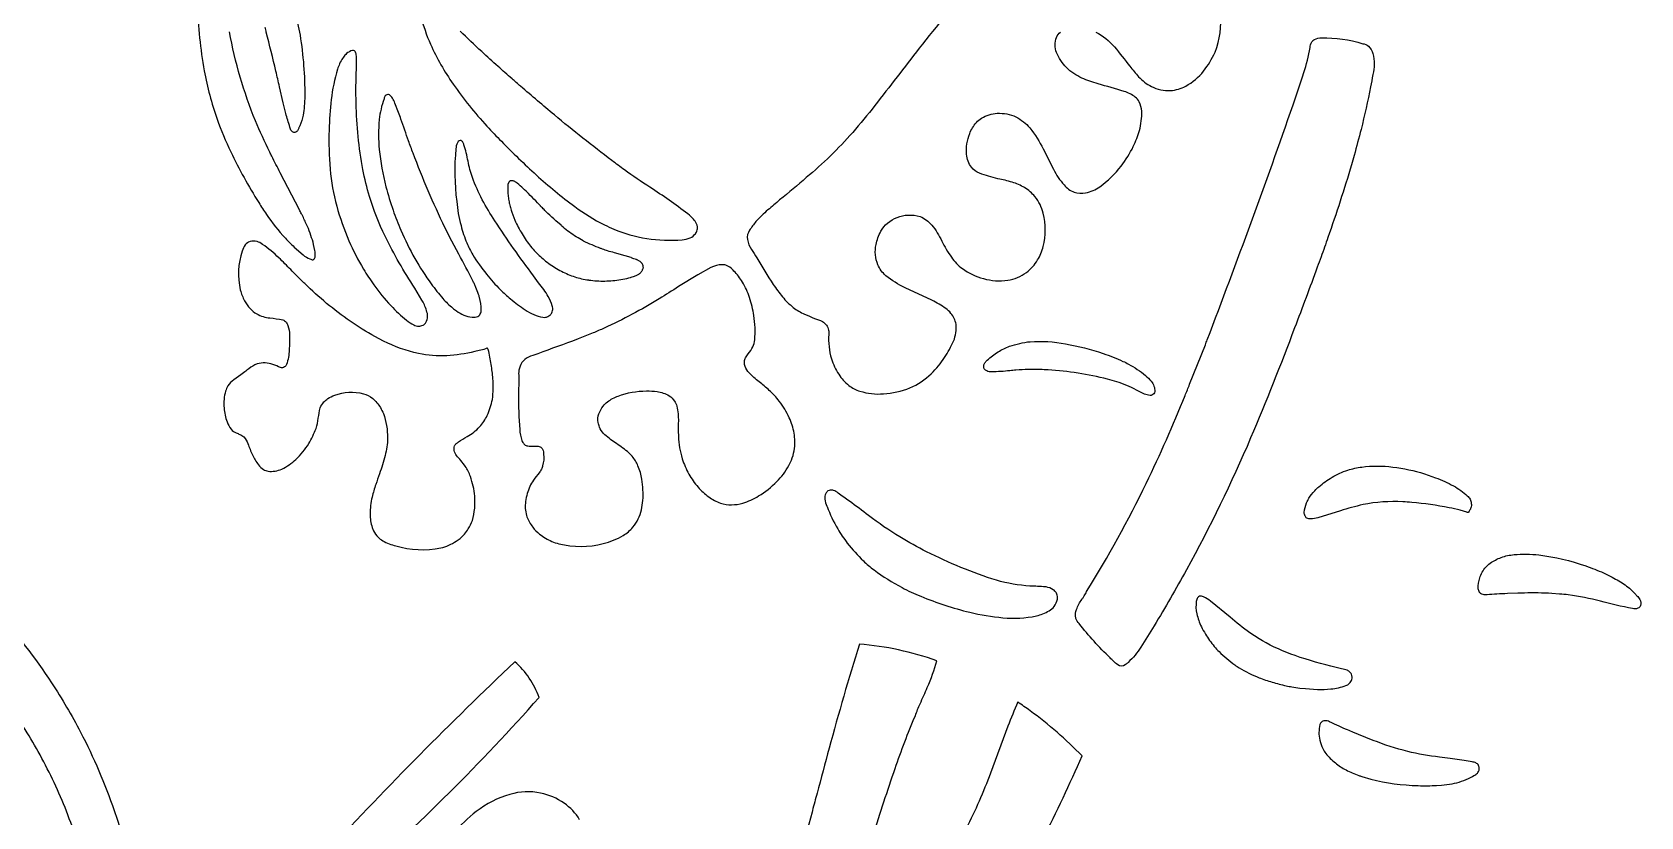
# Model space of a CAD drawing. Header units: millimetres. Extents: x 0 to 1000, y 0 to 780.
# Drawn here: x 232.5 to 430.2, y 434 to 530.4 of the extents above; entities that cross this region are included whole.
import ezdxf

# ---------------------------------------------------------------- set-up
doc = ezdxf.new("R2010")
doc.units = ezdxf.units.MM
doc.layers.add('Default', color=70, linetype='Continuous')

msp = doc.modelspace()

# ---------------------------------------------------------------- linework, layer by layer
at = {"layer": 'Default'}
for points in [[(354.91, 544.88, 0.006552), (341.47, 528.46, -0.002293), (336.01, 521.41, -0.011064), (333.3, 518.11, -0.036717), (327.6, 512.56, -0.007511), (324.32, 509.82, -0.006636), (322.88, 508.59, 0.033125), (321.4, 507.15, 0.041574), (320.63, 506.09, 0.189131), (320.36, 504.96, 0.115642), (320.87, 503.73, -0.024535), (321.51, 502.7, 0.014682), (323.53, 499.44, 0.026797), (324.67, 497.91, 0.050407), (326, 496.61, 0.065712), (327.38, 495.78, -0.012501), (328.62, 495.25, -0.029255), (329.57, 494.89, -0.228085), (330.34, 493.81, -0.070162), (330.36, 493.3, 0.087339), (330.69, 490.28, 0.069686), (331.58, 488.4, 0.087692), (332.83, 487.02, 0.099208), (334.19, 486.32, 0.096082), (337.09, 485.99, 0.077595), (340.34, 486.73, 0.092371), (342.96, 488.46, 0.056654), (344.6, 490.47, 0.040597), (345.7, 492.48, 0.120107), (346.01, 494.55, 0.100379), (345.38, 495.88, 0.088647), (344.75, 496.48, 0.032527), (343.04, 497.5), (339.73, 499.02, -0.053503), (337.37, 500.51, -0.116665), (336.4, 501.85, -0.155549), (336.17, 504.34, -0.08167), (336.77, 505.96, -0.08593), (337.57, 506.97, -0.158144), (340.11, 507.96, -0.08723), (341.58, 507.78, -0.120124), (343.03, 506.72, -0.067526), (344.24, 504.77, 0.037699), (345.43, 502.77, 0.085569), (346.78, 501.38, 0.085895), (349.37, 500.15, 0.101233), (352.36, 499.94, 0.122452), (354.65, 500.9, 0.09629), (356.03, 502.44, 0.071497), (356.71, 504.1, 0.126436), (356.72, 508.18, 0.108337), (355.7, 510.23, 0.079059), (354.41, 511.33, 0.062478), (352.9, 511.99, 0.03163), (351.15, 512.43, -0.036997), (348.89, 513.1, -0.129463), (347.91, 513.83, -0.148223), (347.29, 515.43, -0.110566), (347.68, 517.97, -0.09655), (348.5, 519.33, -0.086151), (349.15, 519.86, -0.125754), (351.06, 520.47, -0.112879), (353.36, 520.03, -0.098979), (355.06, 518.67, -0.056221), (356.72, 516.08), (357.98, 513.6, 0.06592), (359.28, 511.66, 0.130248), (360.52, 510.78, 0.134869), (361.93, 510.68, 0.107455), (363.66, 511.44, 0.07496), (366.29, 513.98, 0.049275), (367.79, 516.39, 0.043519), (368.54, 518.34, 0.070853), (368.83, 520.72, 0.115277), (368.5, 521.88, 0.110346), (368.03, 522.44, 0.090647), (366.67, 523.16, 0.014351), (363.46, 524.07, -0.027858), (361.47, 524.79, -0.079176), (359.57, 526.08, -0.092291), (358.35, 527.93, -0.194546), (358.36, 529.78, -0.136319), (358.85, 530.44)], [(252.72, 533.8, 0.033198), (253.6, 525.68, 0.038594), (255.18, 519.76, 0.031151), (256.87, 515.74, 0.0296), (260.3, 509.49, 0.007662), (261.24, 508.04, 0.038542), (263.58, 505.11, 0.017498), (264.66, 504.03), (265.75, 503.07, 0.093315), (266.6, 502.56, 0.040793), (266.96, 502.45, 0.191606), (267.17, 502.64, 0.122707), (267.25, 502.96, 0.066339), (267.2, 503.59), (267.05, 504.33, 0.039947), (266.28, 506.56, 0.002698), (265.71, 507.82, 0.012902), (265.55, 508.12, 0.033637), (265.3, 508.62), (262.94, 513.16, -0.003914), (261.91, 515.19, -0.025525), (261.66, 515.7, -0.018186), (259.9, 519.54, -0.052301), (256.7, 530.47, -0.039186)], [(264.66, 533.03, -0.033622), (265.38, 530.06, -0.041722), (265.95, 522.6, -0.025934), (265.9, 521.34, -0.022992), (265.75, 520.24, -0.054344), (265.35, 518.94, -0.015823), (265.21, 518.62, -0.100831), (265.06, 518.31, -0.11231), (264.87, 518.14, -0.161246), (264.62, 518.09, -0.140822), (264.33, 518.3, -0.111827), (264.13, 518.76), (264.13, 518.77, -0.011577), (263.62, 520.46), (263.3, 521.75), (262.85, 523.7, 0.013247), (262.63, 524.68, 0.015994), (262.4, 525.65, 0.005751), (261.23, 530.42, 0.025641), (261.08, 531.02, 0.010496)], [(280.19, 532.45, 0.040056), (281.42, 528.94, 0.045445), (284.19, 524.05, 0.032837), (288.35, 518.88, 0.005141), (290.12, 517.02, 0.013316), (294.42, 512.88, 0.025449), (299.13, 509.01, 0.043926), (302.78, 506.76, 0.013915), (303.93, 506.22, 0.058201), (307.98, 505.08, 0.063124), (312.34, 504.93, 0.088432), (313.33, 505.15, 0.122376), (313.97, 505.67, -0.011625), (314.01, 505.73, 0.145197), (314.22, 506.27, 0.052138), (314.22, 506.52, 0.092216), (313.93, 507.21, 0.051728), (313.73, 507.45, 0.059371), (313.05, 508.1, 0.01919), (308.38, 511.37, -0.012379), (305.25, 513.51, -0.007042), (303.71, 514.66, -0.011897), (296.63, 520.26, -0.002703), (292.49, 523.78, -0.003887), (291.43, 524.71, -0.009087), (289.71, 526.23, -0.014775), (287.7, 528.05, -0.001856), (285.05, 530.55, 0.014819)], [(363.2, 530.45, -0.096234), (365.46, 528.62, -0.016429), (367.36, 526.24, 0.021497), (368.44, 524.96, 0.087442), (370.02, 523.76, 0.138464), (372.36, 523.26, 0.104288), (374.23, 523.8, 0.096951), (376.43, 525.65, 0.064606), (377.83, 527.97, 0.121383), (378.49, 532.82, 0.019872)], [(335.8, 431.75, -0.004058), (338.51, 439.95, -0.017356), (341, 446.44, -0.021759), (341.59, 447.91, 0.008294), (342.47, 449.91, 0.03981), (343.64, 453.18, 0.064745), (334.12, 455.24, 0.009289), (330.4, 442.43, 0.002739), (328.93, 436.9, 0.006728), (328.35, 434.77), (328.3, 434.59, -0.008235), (324.97, 422.92, 0.006962)], [(356.65, 431.25, 0.015769), (361.49, 441.51, 0.040094), (355.11, 447.04, 0.00959), (353.58, 448.12, 0.007608), (352.38, 445.15), (350.23, 439.37, -0.028297), (347.26, 432.58, -0.030849)], [(299.74, 433.66, 0.099036), (297.83, 435.69, 0.096566), (294.95, 436.93, 0.126782), (291.18, 436.77, 0.093029), (287.02, 434.66, 0.058138), (284.29, 431.96, 0.068297)]]:
    msp.add_lwpolyline(points, format="xyb", dxfattribs=at)
for points in [[(280.49, 494.42, 0.13341), (280.85, 494.76, 0.121884), (281.06, 495.5, 0.052916), (281.03, 495.86, 0.054651), (280.49, 497.27, 0.01116), (280.36, 497.51), (279.48, 498.96, -0.028633), (275.82, 505.36, -0.039485), (273.92, 510.26, -0.023158), (273.09, 513.55, -0.042425), (272.28, 521.71, -0.018613), (272.26, 524.22), (272.29, 525.47, 0.011595), (272.31, 526.73, 0.046884), (272.28, 527.68, 0.110905), (272.15, 528.05, 0.171981), (271.96, 528.19, 0.12354), (271.82, 528.19, 0.118166), (271.1, 527.8, 0.05957), (270.71, 527.37, 0.067769), (270.03, 526.04), (269.97, 525.88, 0.040875), (269.21, 522.15, 0.020356), (268.95, 518.41, 0.032903), (269.08, 513.61, 0.04362), (269.88, 509.06, 0.033892), (271.39, 504.81, 0.033755), (273.18, 501.32, 0.019446), (274.44, 499.39, 0.03513), (276.54, 496.83, 0.032303), (278.47, 495.03, 0.055448), (279.35, 494.47, 0.129848), (279.97, 494.3, 0.10497)], [(364.94, 453.54, -0.033518), (361.12, 457.75, -0.138672), (360.74, 458.38, -0.063464), (360.67, 458.83, -0.092683), (360.87, 459.67, -0.060809), (361.56, 460.86, 0.024807), (361.75, 461.18, 0.040017), (362.05, 461.68, 0.0246), (369.38, 474.99, 0.016568), (374.15, 485.78, 0.007402), (374.71, 487.16), (376.64, 492.02, 0.023703), (376.87, 492.63, 0.008098), (387.43, 521.51, 0.003288), (388.76, 525.46, 0.029789), (389.53, 528.53, -0.144199), (389.73, 529.23, -0.163009), (390.06, 529.53, -0.107116), (390.92, 529.74, -0.079186), (395.98, 529.02, -0.16699), (396.68, 528.73, -0.129064), (397.24, 527.81, -0.124405), (397.22, 525.22, -0.017355), (396.95, 523.71, -0.011493), (395.78, 518.49, -0.002633), (394.93, 515.29, 0.008355), (394.61, 514.14, -0.011508), (391.71, 505.22, -0.008079), (390.86, 502.82, -0.0096), (390.4, 501.55, -0.003613), (387.61, 494.1, -0.010524), (382.21, 480.57, -0.023792), (374.32, 464.36, -0.011318), (370.35, 457.48), (368.71, 454.87, -0.066384), (367.16, 452.99, -0.014677), (366.8, 452.68, -0.316879), (365.87, 452.7, -0.04925), (365.36, 453.13, -0.001088)], [(287.65, 496.32, 0.064014), (287.43, 497.82, 0.018576), (287.31, 498.21, 0.036954), (286.98, 499.06, 0.032384), (286.8, 499.48, 0.028543), (286.61, 499.89, 0.012869), (284.89, 503.15), (284.02, 504.76), (283.19, 506.42, -0.022195), (279.28, 515.56, -0.00767), (278.71, 517.08, -0.001015), (277.78, 519.74, 0.006899), (277.48, 520.56), (277.04, 521.69, 0.073796), (276.73, 522.33, 0.037242), (276.55, 522.56, 0.121544), (276.36, 522.73, 0.278591), (275.97, 522.7, 0.123032), (275.77, 522.46, 0.064335), (275.7, 522.24, 0.06141), (275.11, 519.69, 0.050563), (275.12, 516, 0.035599), (275.94, 511.44, 0.020593), (276.81, 508.56, 0.019872), (277.77, 506.1, 0.027339), (279.49, 502.62, 0.029752), (281.5, 499.5, 0.020442), (282.93, 497.7, 0.046228), (284.14, 496.53, 0.005099), (284.6, 496.19, 0.0603), (285.52, 495.67, 0.059449), (286.52, 495.41, 0.124979), (287.23, 495.51, 0.129214), (287.47, 495.71, 0.12), (287.64, 496.19, 0.021256)], [(285.52, 516.6, 0.08618), (285.37, 516.92, 0.055096), (285.27, 517.05, 0.181453), (285.06, 517.12, 0.183224), (284.83, 517.01, 0.061648), (284.72, 516.84, 0.109765), (284.53, 516.11, 0.055682), (284.63, 509.64, 0.043233), (285.16, 506.66, 0.035982), (285.88, 504.53, 0.02947), (286.6, 503.08, 0.030366), (288.3, 500.68, 0.029794), (290, 498.79, 0.021861), (291.24, 497.67, 0.035865), (293.05, 496.31, 0.054936), (294.11, 495.72, 0.059309), (295.22, 495.41, 0.169943), (295.83, 495.48, 0.062854), (296.08, 495.65, 0.116126), (296.31, 495.93, 0.123835), (296.43, 496.51, 0.067345), (296.37, 496.82, 0.043434), (295.88, 497.95, 0.043712), (295.32, 498.8), (294.68, 499.65), (294.06, 500.51, -0.016186), (289.31, 507.25, -0.019655), (287.78, 509.85, -0.036262), (286.57, 512.57, -0.039174), (286.03, 514.58, 0.026845)], [(288.34, 491.6, -0.077143), (287.6, 491.36, 0.022578), (286.84, 491.18, -0.047436), (283.4, 490.68, -0.059049), (279.94, 490.93, -0.060632), (275.63, 492.48), (274.58, 493.03, -0.021828), (271.52, 494.92, -0.041323), (265.96, 499.53, 0.004332), (264.99, 500.48, -0.006986), (264.24, 501.25, 0.006131), (262.78, 502.7, 0.040237), (260.77, 504.35, 0.10875), (260.09, 504.71, 0.140407), (259.23, 504.7, 0.13803), (258.64, 504.28, 0.096724), (258.26, 503.53, 0.135368), (258.03, 498.76, 0.061362), (258.57, 497.41, 0.062648), (259.24, 496.48, 0.075756), (260.05, 495.82, 0.105275), (261.66, 495.31, -0.037062), (263.25, 495.08, -0.145802), (263.66, 494.79, -0.080083), (263.87, 494.4, -0.091528), (264.07, 493.22, -0.01829), (264.05, 491.38, -0.0683), (263.73, 489.6, -0.131332), (263.48, 489.29, -0.278297), (262.97, 489.24, -0.004942), (262.04, 489.6, 0.164132), (260.1, 489.66, 0.077917), (259.07, 489.07, 0.046222), (258.59, 488.69), (258.1, 488.31), (257.23, 487.71, 0.091812), (256.51, 486.96, 0.061303), (256.22, 486.32, 0.051966), (256.04, 485.32, 0.045703), (256.05, 484.24, 0.081861), (256.41, 482.56, 0.064141), (256.91, 481.64, 0.104139), (257.54, 481.18, -0.02884), (257.97, 481, -0.044812), (258.46, 480.7, -0.089823), (258.97, 479.87, 0.021991), (259.53, 478.49, 0.05588), (260.26, 477.27, 0.092864), (260.89, 476.7, 0.086658), (261.44, 476.47, 0.134733), (263.14, 476.75, 0.076342), (264.87, 477.94, 0.067762), (266.44, 479.88, 0.044299), (267.34, 481.74, 0.063442), (267.62, 482.99, -0.022862), (267.85, 484.26, -0.08177), (268.31, 484.99, -0.074246), (268.8, 485.4, -0.060164), (269.64, 485.81, -0.153546), (273.16, 486.01, -0.106824), (274.31, 485.41, -0.082984), (275.25, 484.3, -0.036056), (275.62, 483.56, -0.090363), (276.13, 480.55, -0.066242), (275.83, 478.41, -0.023508), (275.14, 476.16, 0.017022), (274.69, 474.86, 0.021582), (274.23, 473.3, 0.056045), (273.98, 471.22, 0.081959), (274.25, 469.55, 0.05567), (274.42, 469.16, 0.074876), (274.98, 468.37, 0.074433), (275.54, 467.94, 0.074153), (277.14, 467.31, 0.122616), (282.69, 467.06, 0.087793), (284.57, 467.88, 0.021736), (285.04, 468.22, 0.079421), (286.05, 469.39, 0.045869), (286.56, 470.44, 0.094614), (286.84, 473.43, 0.063584), (286.32, 475.82, 0.064882), (285.68, 477.09), (285.59, 477.22), (285.13, 477.8, 0.005067), (284.6, 478.41, -0.121303), (284.33, 479.03, -0.144292), (284.37, 479.58, -0.146641), (284.57, 479.87, 0.020542), (284.86, 480.08, -0.032261), (285.91, 480.73, 0.078977), (287.44, 481.93, 0.069931), (288.38, 483.33, 0.06563), (289.01, 485.31, 0.060547), (289.09, 487.87, 0.01968), (288.87, 489.59, 0.031699), (288.51, 491.43, 0.14691), (288.41, 491.62), (288.39, 491.64)], [(295.31, 478.56, -0.098446), (295.19, 477.15, -0.036979), (295.04, 476.72, -0.035214), (294.77, 476.3, 0.006966), (294.07, 475.38, 0.079444), (293.3, 473.74, 0.037109), (293.09, 472.75, 0.101115), (293.21, 471.05), (293.26, 470.89, 0.06524), (293.98, 469.6, 0.071918), (294.82, 468.74, 0.065935), (296.32, 467.86, 0.043326), (297.19, 467.57, 0.126683), (302.63, 467.58, 0.072394), (305.09, 468.58, 0.084208), (306.28, 469.61, 0.049019), (306.95, 470.62, 0.087146), (307.51, 472.9, 0.062879), (307.38, 475.5, 0.067934), (306.91, 477.15, 0.071722), (306.2, 478.31, 0.056043), (305.61, 478.89, 0.02449), (304.07, 480, -0.039623), (302.69, 481.12, -0.096931), (302.18, 481.91, -0.056094), (302.02, 482.45, -0.128783), (302.11, 483.54, -0.076969), (302.63, 484.48, -0.074309), (303.17, 485.01, -0.07773), (304.48, 485.72, -0.085252), (307.95, 486.35, -0.031502), (309.25, 486.27, -0.102512), (310.74, 485.76, -0.105121), (311.39, 485.1, -0.057094), (311.69, 484.46, -0.061344), (311.87, 482.62, 0.020576), (311.88, 480.75, 0.063305), (312.36, 478.02, 0.05757), (313.18, 476.12, 0.051526), (314.29, 474.53, 0.060386), (315.61, 473.33, 0.068849), (317.05, 472.55, 0.145058), (319.79, 472.56, 0.067361), (321.74, 473.44, 0.060759), (323.97, 475.2, 0.071317), (325.44, 477.17, 0.018729), (325.77, 477.85, 0.102512), (326.19, 480.17, 0.06823), (325.87, 482.12, 0.041271), (325.5, 483.06, 0.053585), (324.27, 485.09, 0.050874), (323.04, 486.41, 0.032717), (321.79, 487.47, -0.038133), (320.56, 488.58, -0.100023), (320.09, 489.33, -0.201547), (320.08, 490.35), (320.11, 490.42), (320.46, 490.91, 0.04987), (321.02, 491.78, 0.085671), (321.26, 492.62, 0.065558), (321.15, 495.61, 0.037734), (320.63, 497.81, 0.057586), (319.74, 499.73, 0.059607), (318.7, 501.08, -0.022096), (318.51, 501.28, 0.105255), (317.86, 501.73, 0.098624), (317.27, 501.86, 0.125561), (315.88, 501.5), (314.27, 500.62), (311.89, 499.16, -0.003873), (309.53, 497.67, -0.030348), (302.74, 494.06, -0.005939), (301.41, 493.47), (299.56, 492.74), (298.86, 492.48, -0.00068), (293.98, 490.69, 0.128432), (293, 490.2, 0.058867), (292.65, 489.82, 0.108765), (292.28, 488.88, 0.073792), (292.27, 488.07, 0.002028), (292.23, 485.9, 0.023526), (292.38, 481.62, 0.073094), (292.65, 480.24, 0.103157), (292.9, 479.83, 0.141322), (293.26, 479.6, 0.03756), (293.79, 479.55, 0.013416), (294.4, 479.56, -0.090517), (294.87, 479.48, -0.158626), (295.19, 479.17, -0.128594)], [(370.44, 486.27, -0.095417), (370.29, 485.99, -0.130252), (370.08, 485.82, -0.15045), (369.84, 485.79, -0.028646), (369.17, 485.95), (368.17, 486.45, 0.045574), (365.75, 487.48, 0.017935), (364.63, 487.79, 0.046151), (357.31, 488.93, 0.006058), (356.35, 488.98, 0.029102), (353.37, 488.9, 0.018621), (352.62, 488.83, -0.029646), (350.38, 488.7, -0.190567), (349.77, 488.8, -0.08066), (349.52, 489, -0.144837), (349.4, 489.34, -0.16126), (349.5, 489.73, -0.082505), (349.74, 490.04, -0.029113), (349.83, 490.11, -0.053038), (351.16, 491.15, -0.059447), (352.59, 491.83, -0.056642), (355.1, 492.4, -0.063529), (359.46, 492.14, -0.033957), (364.09, 490.95, -0.028188), (366.52, 489.98, -0.03149), (367.2, 489.64, -0.053299), (369.28, 488.25, -0.044908), (369.98, 487.54, -0.10131), (370.33, 486.92, -0.072072)], [(408.77, 471.44), (407.96, 471.7, 0.017932), (406.6, 472, 0.022443), (402, 472.65, 0.002105), (400.92, 472.72, 0.064332), (396.02, 472.37, 0.023995), (393.24, 471.61), (390.46, 470.77, -0.060396), (389.61, 470.62, -0.17827), (389.11, 470.72, -0.137007), (388.9, 470.97, -0.115046), (388.8, 471.41, -0.072171), (389.09, 472.6, -0.045193), (389.38, 473.15, -0.051947), (390.08, 474.09, -0.029863), (390.6, 474.58, -0.044283), (392.21, 475.73, -0.055), (394.14, 476.61, -0.050316), (395.87, 476.99, -0.065207), (399.68, 476.99, -0.046153), (403.57, 476.16), (404.94, 475.68, -0.039086), (407.14, 474.68, -0.05719), (408.84, 473.46, -0.104229), (409.18, 473.03, -0.080018), (409.33, 472.53, -0.118844), (409.28, 471.97, -0.103542), (409.11, 471.67, -0.026906), (408.98, 471.46, -0.199599), (408.88, 471.4, -0.205421)], [(358.47, 460.74, 0.109372), (358.38, 461.39, 0.099689), (358.16, 461.75, 0.09687), (357.94, 461.92, 0.107852), (357.07, 462.26), (356.98, 462.27, 0.003331), (355.08, 462.37, -0.055268), (350.97, 463.08, -0.041434), (342.39, 466.58, -0.01579), (339.08, 468.4, -0.02393), (335.26, 471.02, 0.003897), (332.89, 472.81, 0.008228), (331.5, 473.79, 0.111968), (330.95, 474.12, 0.126561), (330.55, 474.16, 0.091322), (330.26, 474.06, 0.13612), (329.99, 473.74, 0.140159), (329.89, 473.05, 0.085689), (330.12, 472.2), (330.15, 472.14, 0.042662), (331.46, 469.39, 0.034702), (332.64, 467.65, 0.038736), (334.61, 465.47, 0.025595), (335.92, 464.35, 0.038563), (339.36, 462.18, 0.026253), (341.66, 461.11, 0.039222), (347.68, 459.15, 0.032791), (351.76, 458.47, 0.074837), (355.87, 458.7, 0.061935), (357.45, 459.32, 0.101629), (358.05, 459.87, 0.078366)], [(210.13, 465.61), (212.57, 472.25), (214.66, 470.84, -0.019845), (220.06, 466.78, -0.034778), (228.01, 459.24, -0.041326), (234.84, 450.47, -0.024449), (238.4, 444.42, -0.036712), (242.54, 434.77, -0.053665), (246.37, 417.88, -0.022968), (246.9, 410.15, 0.040906), (243.45, 410.26, 0.03258), (241.21, 409.98, 0.044299), (240.08, 422.53, 0.035259), (237.83, 431.47, 0.016209), (236.49, 435.15, 0.031532), (233.19, 442.03, 0.030423), (229.34, 448.05, 0.021831), (225.77, 452.47, 0.029396), (220.51, 457.79, 0.018181), (216.49, 461.18, 0.011385), (214.05, 462.99, 0.019843), (210.13, 465.61)], [(410.17, 462.04, -0.077631), (410.37, 463.36, -0.10003), (411.12, 464.7, -0.058043), (411.63, 465.18, -0.057897), (413.01, 465.88, -0.069123), (414.59, 466.23, -0.045535), (417.64, 466.2, -0.053438), (423.4, 464.84, -0.01981), (425.58, 463.98), (426.66, 463.45, -0.032876), (428.24, 462.5, -0.056585), (429.54, 461.32, -0.006089), (429.68, 461.17, -0.097111), (430.03, 460.72, -0.227671), (430.12, 459.98, -0.112801), (429.98, 459.76, -0.086129), (429.81, 459.64, -0.209774), (429.13, 459.62, -0.023687), (425.19, 460.5, 0.030232), (421.25, 461.28, 0.009522), (420.18, 461.39), (419.22, 461.46, 0.018167), (415.85, 461.51, 0.027531), (415.43, 461.5, 0.030164), (415.06, 461.49), (413.77, 461.44, 0.019298), (412.48, 461.37, 0.03674), (411.26, 461.28, -0.131448), (410.61, 461.37, -0.128191), (410.35, 461.59, -0.109016)], [(394.47, 451.71, 0.08677), (394.2, 451.95, 0.044829), (394.07, 452.02, 0.029644), (393.39, 452.21), (392.72, 452.35, -0.025138), (387.68, 453.82, -0.04958), (383.65, 455.65, -0.018732), (382.11, 456.63, -0.020935), (379.68, 458.54), (377.28, 460.52, 0.049049), (376.43, 461.05, 0.160923), (375.92, 461.11, 0.140366), (375.68, 460.93, 0.125053), (375.53, 460.49, 0.091041), (375.59, 458.96, 0.052267), (376.15, 457.37, 0.022243), (376.65, 456.47, 0.039183), (377.74, 454.95, 0.020411), (378.32, 454.31, 0.039689), (380.28, 452.67, 0.010264), (380.79, 452.32, 0.039371), (383.24, 451.11, 0.027942), (384.85, 450.56, 0.014348), (386.57, 450.11, 0.018665), (387.29, 449.98, 0.036413), (388.25, 449.84), (388.96, 449.78), (390.42, 449.67, 0.046059), (392.07, 449.73, 0.072631), (393.92, 450.14, 0.125346), (394.33, 450.39, 0.057008), (394.51, 450.63, 0.160827), (394.68, 451.18, 0.103182), (394.6, 451.53, 0.096615)], [(271.37, 401.88, -0.119101), (279.27, 399.5, 0.785311), (280.16, 400.96, 0.204394), (267.71, 406, 0.041011), (252.88, 405.97, -0.447106), (253.09, 408.25, -0.080763), (271.93, 425.95, 0.030917), (294.76, 448.68, 0.122508), (291.79, 453.07, 0.016918), (268.79, 429.81, 0.105826), (249.21, 407.9, 0.490909), (251.87, 401.52, -0.09331), (259.33, 401.83, -0.680867), (222.12, 349.68, 0.342865), (207.86, 372.04, 0.126397), (209.61, 367.47, -0.239508), (219.27, 351.21, -0.244317), (220.35, 343.06, 0.092017), (217.98, 331.84, 0.97392), (220.5, 331.47, 0.042275), (223.58, 341.18, 0.564959), (270.8, 401.44, -0.443517)], [(390.72, 445.35, 0.115695), (390.71, 443.43, 0.062094), (391.07, 442.39, 0.048762), (391.43, 441.8, 0.048196), (392.62, 440.63, 0.054633), (393.93, 439.77, 0.030059), (395.5, 439.1, 0.041649), (395.86, 438.98), (396.97, 438.64, 0.054372), (402.8, 437.84, 0.021072), (405.07, 437.87), (405.65, 437.92), (406.66, 438.03, 0.081318), (408.97, 438.72, 0.022263), (409.62, 439.07, 0.108667), (410.08, 439.39, 0.125937), (410.28, 439.76, 0.031408), (410.3, 439.89, 0.120016), (410.22, 440.31, 0.115102), (410.07, 440.52, 0.102013), (409.69, 440.71, 0.070343), (409.44, 440.75), (408.45, 440.93), (406.72, 441.19), (405.41, 441.35, -0.036502), (401.51, 442.04, -0.027484), (397.26, 443.4, -0.002315), (394.87, 444.36, -0.010289), (394.12, 444.69, -0.021324), (393.09, 445.15, -0.026274), (391.92, 445.69, 0.124842), (391.28, 445.82, 0.168373), (390.94, 445.67, 0.101585)]]:
    msp.add_lwpolyline(points, format="xyb", close=True, dxfattribs=at)
msp.add_lwpolyline([(307.57, 501.52), (307.56, 501.58), (307.56, 501.64), (307.54, 501.7), (307.53, 501.75), (307.51, 501.81), (307.49, 501.86), (307.47, 501.92), (307.44, 501.97), (307.41, 502.01), (307.38, 502.05), (307.35, 502.09), (307.34, 502.1), (307.28, 502.16), (307.22, 502.21), (307.16, 502.26), (307.09, 502.31), (307.02, 502.35), (306.95, 502.39), (306.89, 502.42), (306.82, 502.45), (306.74, 502.47), (306.72, 502.48), (306.57, 502.53), (306.42, 502.58), (306.28, 502.63), (306.13, 502.7), (306.06, 502.73), (305.32, 502.94), (304.02, 503.32), (303.8, 503.38), (303.59, 503.44), (303.37, 503.5), (303.16, 503.58), (303.05, 503.62), (302.88, 503.66), (302.72, 503.72), (302.55, 503.77), (302.39, 503.83), (302.32, 503.86), (302.06, 503.96), (301.79, 504.06), (301.53, 504.17), (301.26, 504.28), (301, 504.4), (300.74, 504.52), (300.48, 504.64), (300.22, 504.77), (300.19, 504.79), (299.97, 504.91), (299.76, 505.03), (299.54, 505.16), (299.33, 505.29), (299.12, 505.42), (298.91, 505.56), (298.71, 505.7), (298.5, 505.85), (298.3, 506), (298.1, 506.16), (297.89, 506.32), (297.7, 506.48), (297.5, 506.65), (297.45, 506.7), (296.8, 507.26), (296.55, 507.49), (296.31, 507.71), (296.07, 507.94), (295.85, 508.16), (295.72, 508.28), (295.6, 508.4), (295.47, 508.52), (295.38, 508.63), (295.27, 508.73), (295.16, 508.83), (295.06, 508.94), (294.95, 509.06), (294.91, 509.1), (294.8, 509.21), (294.7, 509.32), (294.59, 509.43), (294.56, 509.46), (294.34, 509.7), (294.13, 509.93), (293.91, 510.16), (293.68, 510.38), (293.46, 510.6), (293.33, 510.73), (293.15, 510.9), (292.98, 511.07), (292.8, 511.24), (292.62, 511.4), (292.44, 511.56), (292.26, 511.71), (292.07, 511.87), (292.04, 511.89), (291.99, 511.94), (291.94, 511.98), (291.88, 512.02), (291.82, 512.05), (291.76, 512.09), (291.71, 512.11), (291.64, 512.13), (291.58, 512.15), (291.52, 512.16), (291.46, 512.17), (291.4, 512.17), (291.36, 512.18), (291.33, 512.18), (291.29, 512.17), (291.25, 512.16), (291.21, 512.15), (291.18, 512.13), (291.14, 512.11), (291.11, 512.08), (291.08, 512.05), (291.05, 512.01), (291.02, 511.97), (291, 511.93), (290.98, 511.89), (290.96, 511.84), (290.94, 511.79), (290.93, 511.74), (290.92, 511.69), (290.92, 511.63), (290.91, 511.58), (290.91, 511.52), (290.91, 511.52), (290.91, 511.36), (290.9, 511.19), (290.91, 511.03), (290.91, 510.87), (290.92, 510.71), (290.93, 510.55), (290.94, 510.39), (290.96, 510.23), (290.98, 510.07), (291, 509.91), (291.03, 509.75), (291.06, 509.6), (291.09, 509.44), (291.12, 509.34), (291.15, 509.18), (291.19, 509.02), (291.23, 508.87), (291.27, 508.72), (291.32, 508.56), (291.37, 508.42), (291.41, 508.31), (291.77, 507.34), (291.87, 507.12), (291.98, 506.9), (292.09, 506.68), (292.2, 506.47), (292.31, 506.25), (292.43, 506.04), (292.55, 505.84), (292.67, 505.64), (292.79, 505.44), (292.92, 505.24), (293.04, 505.04), (293.18, 504.85), (293.31, 504.67), (293.44, 504.48), (293.58, 504.3), (293.72, 504.13), (293.86, 503.95), (294.01, 503.78), (294.16, 503.62), (294.3, 503.46), (294.45, 503.3), (294.61, 503.14), (294.76, 502.99), (294.92, 502.85), (295.08, 502.7), (295.24, 502.56), (295.38, 502.45), (295.56, 502.3), (295.75, 502.15), (295.94, 502.01), (296.13, 501.88), (296.32, 501.75), (296.52, 501.62), (296.71, 501.5), (296.91, 501.38), (297.11, 501.26), (297.3, 501.15), (297.5, 501.05), (297.71, 500.95), (297.91, 500.85), (298.11, 500.76), (298.32, 500.67), (298.52, 500.59), (298.73, 500.51), (298.94, 500.44), (299.14, 500.37), (299.35, 500.3), (299.56, 500.24), (299.77, 500.19), (299.98, 500.14), (300.19, 500.09), (300.4, 500.05), (300.62, 500.01), (300.83, 499.98), (300.88, 499.97), (301.12, 499.94), (301.37, 499.91), (301.61, 499.89), (301.86, 499.87), (302.1, 499.86), (302.35, 499.85), (302.59, 499.85), (302.84, 499.85), (303.09, 499.86), (303.33, 499.87), (303.58, 499.88), (303.82, 499.9), (304.07, 499.93), (304.31, 499.96), (304.55, 499.99), (304.8, 500.03), (305.04, 500.08), (305.28, 500.13), (305.53, 500.18), (305.77, 500.24), (306.01, 500.3), (306.06, 500.31), (306.49, 500.47), (306.58, 500.5), (306.67, 500.53), (306.76, 500.57), (306.84, 500.62), (306.93, 500.66), (307.01, 500.71), (307.09, 500.77), (307.13, 500.79), (307.17, 500.83), (307.22, 500.87), (307.26, 500.92), (307.31, 500.97), (307.35, 501.02), (307.39, 501.07), (307.42, 501.13), (307.45, 501.19), (307.48, 501.26), (307.51, 501.33), (307.53, 501.4), (307.56, 501.47)], close=True, dxfattribs=at)

doc.saveas('drawing.dxf')
